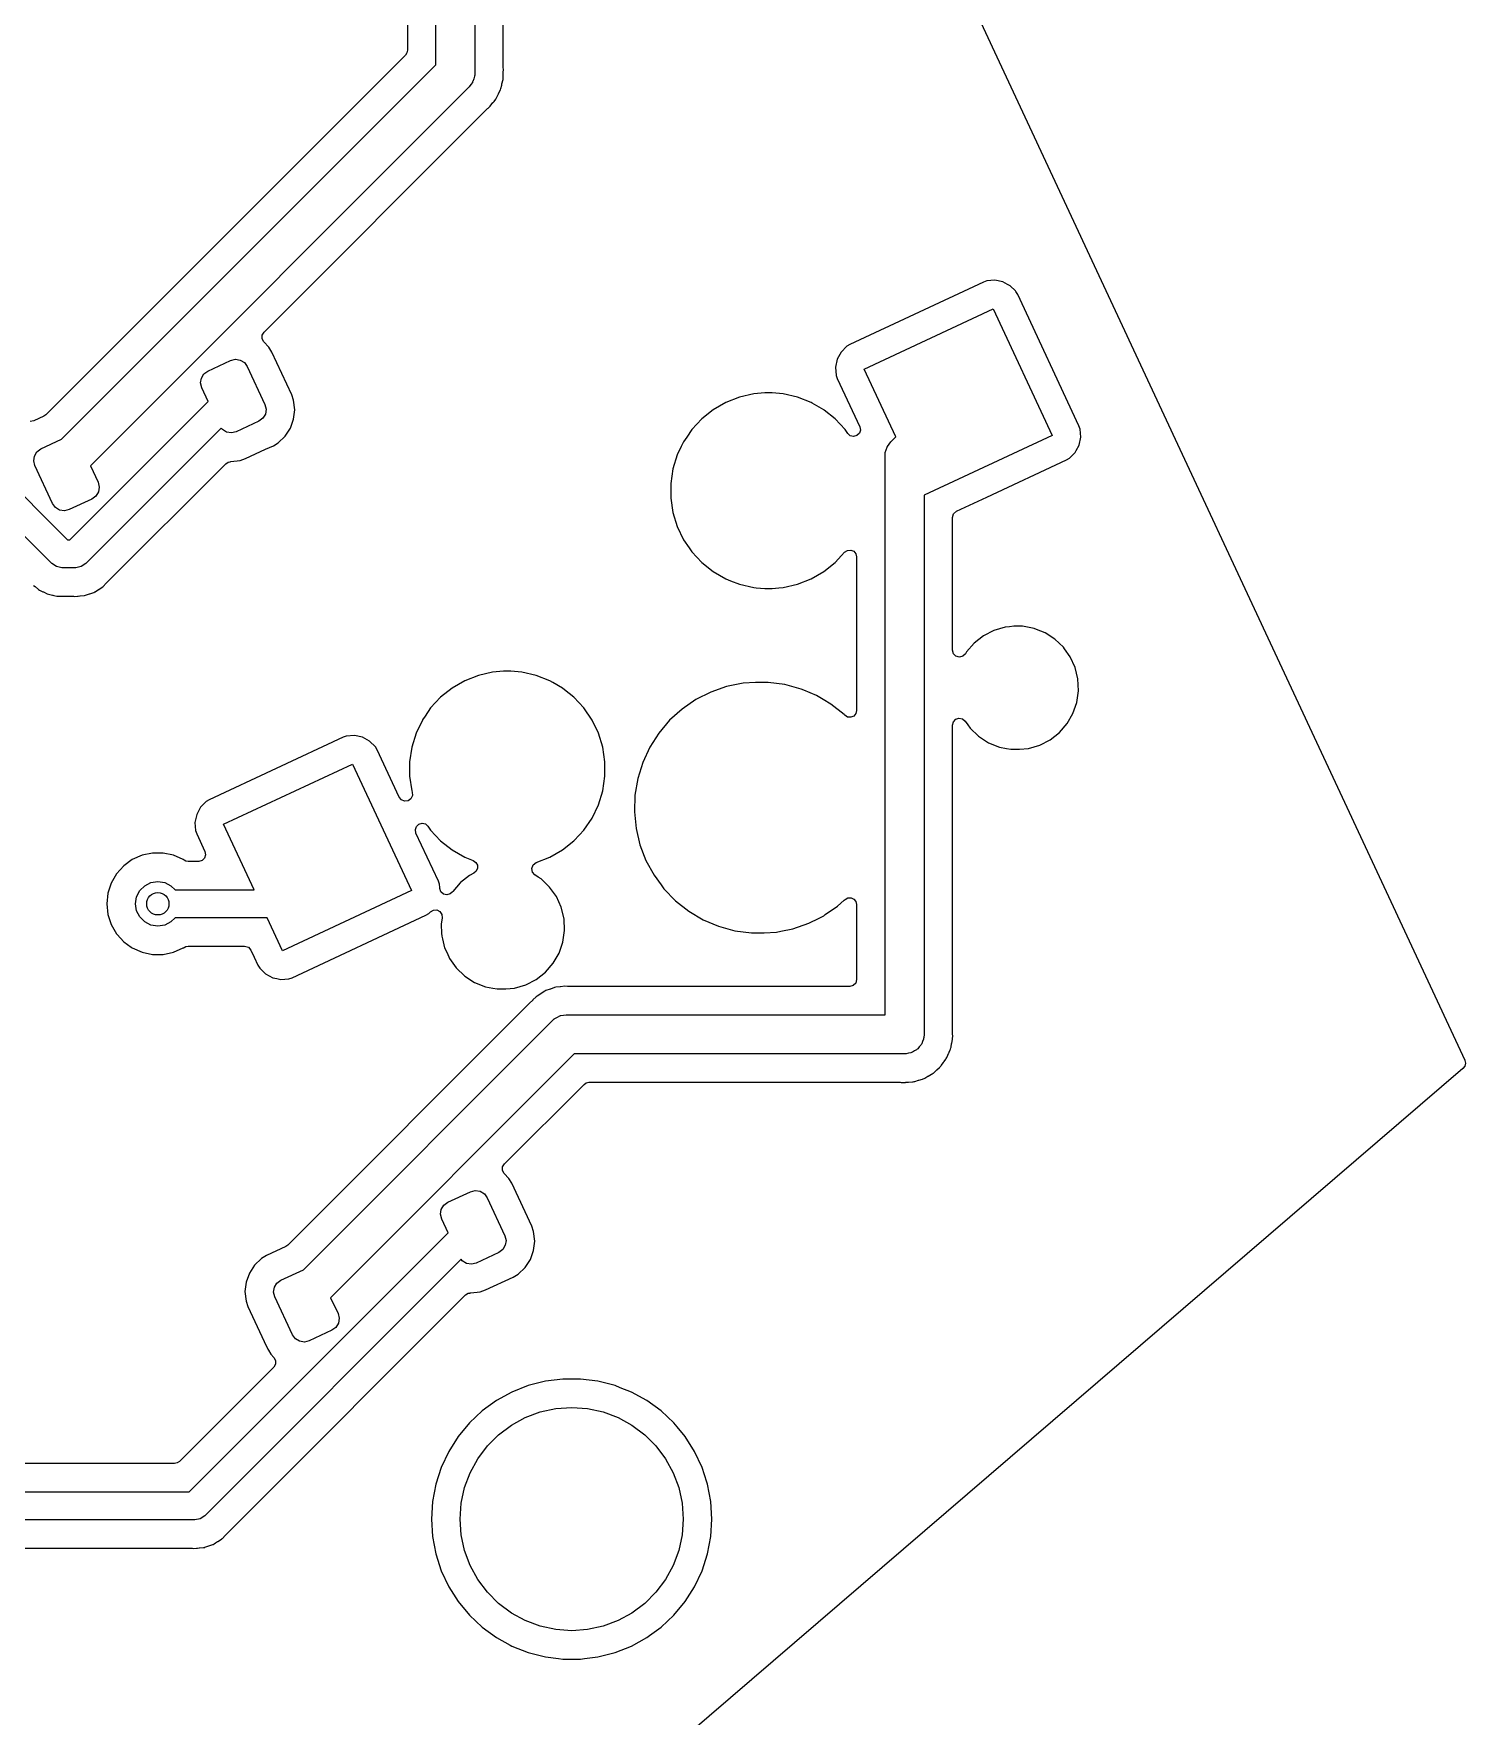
# Model space of a CAD drawing. Extents: x 15 to 269, y -160 to -43.
# Drawn here: x 243.04 to 268.7, y -109.92 to -79.77 of the extents above; entities that cross this region are included whole.
import ezdxf

# ---------------------------------------------------------------- set-up
doc = ezdxf.new("R2010")
doc.units = 0
doc.layers.add('BLACK', color=7, linetype='CONTINUOUS')

msp = doc.modelspace()

# ---------------------------------------------------------------- linework, layer by layer
at = {"layer": 'BLACK', "linetype": 'CONTINUOUS'}
for p, q in [((244.598, -46.512), (268.689, -98.1629)), ((250.251, -80.3342), (250.251, -70.0703)), ((250.951, -70.774), (250.951, -80.4792)), ((251.459, -80.3858), (251.459, -74.8952)), ((249.742, -78.1087), (249.742, -80.0722)), ((249.706, -80.1599), (243.265, -86.6012)), ((249.733, -80.1197), (249.706, -80.1599)), ((249.742, -80.0722), (249.733, -80.1197)), ((243.545, -87.0396), (250.251, -80.3342)), ((250.951, -80.4792), (250.948, -80.5153)), ((251.462, -80.4091), (251.459, -80.3858)), ((251.459, -80.4892), (251.46, -80.4761)), ((251.46, -80.4761), (251.462, -80.4091)), ((251.462, -80.4091), (251.462, -80.4091)), ((251.462, -80.4091), (251.462, -80.4091)), ((250.848, -80.7267), (244.061, -87.5142)), ((250.878, -80.6856), (250.848, -80.7267)), ((250.909, -80.6458), (250.878, -80.6856)), ((250.911, -80.6389), (250.909, -80.6458)), ((250.915, -80.6329), (250.911, -80.6389)), ((250.93, -80.5846), (250.915, -80.6329)), ((250.946, -80.5368), (250.93, -80.5846)), ((250.947, -80.5267), (250.946, -80.5368)), ((250.948, -80.5225), (250.947, -80.5267)), ((250.948, -80.5153), (250.948, -80.5225)), ((251.382, -80.8365), (251.411, -80.777)), ((251.411, -80.777), (251.419, -80.755)), ((251.411, -80.777), (251.411, -80.777)), ((251.411, -80.777), (251.411, -80.777)), ((251.419, -80.755), (251.432, -80.6981)), ((251.432, -80.6981), (251.436, -80.6767)), ((251.436, -80.6767), (251.437, -80.6735)), ((251.437, -80.6735), (251.456, -80.5958)), ((251.456, -80.5958), (251.459, -80.5726)), ((251.456, -80.5958), (251.456, -80.5958)), ((251.456, -80.5958), (251.456, -80.5958)), ((251.459, -80.4925), (251.459, -80.4892)), ((251.459, -80.5726), (251.459, -80.4925)), ((251.187, -81.1077), (251.228, -81.0731)), ((251.228, -81.0731), (251.276, -81.0093)), ((251.276, -81.0093), (251.278, -81.0067)), ((251.278, -81.0067), (251.295, -80.9863)), ((251.295, -80.9863), (251.328, -80.9443)), ((251.328, -80.9443), (251.341, -80.9245)), ((251.328, -80.9443), (251.328, -80.9443)), ((251.328, -80.9443), (251.328, -80.9443)), ((251.341, -80.9244), (251.374, -80.8517)), ((251.341, -80.9245), (251.341, -80.9244)), ((251.341, -80.9244), (251.341, -80.9244)), ((251.374, -80.8517), (251.376, -80.8487)), ((251.376, -80.8487), (251.382, -80.8365)), ((247.173, -85.1212), (251.18, -81.1145)), ((251.18, -81.1145), (251.187, -81.1077)), ((260.068, -84.2224), (257.669, -85.3412)), ((260.126, -84.2027), (260.068, -84.2224)), ((260.271, -84.1911), (260.126, -84.2027)), ((260.415, -84.2211), (260.271, -84.1911)), ((260.495, -84.2642), (260.415, -84.2211)), ((260.415, -84.2211), (260.415, -84.2211)), ((260.415, -84.2211), (260.415, -84.2211)), ((260.543, -84.2901), (260.495, -84.2642)), ((260.638, -84.3829), (260.543, -84.2901)), ((260.648, -84.3927), (260.638, -84.3829)), ((260.679, -84.4448), (260.648, -84.3927)), ((261.777, -86.7988), (260.679, -84.4448)), ((257.928, -85.7815), (260.239, -84.7038)), ((260.239, -84.7038), (261.295, -86.9696)), ((247.14, -85.2387), (247.141, -85.1756)), ((247.17, -85.294), (247.14, -85.2387)), ((247.141, -85.1756), (247.173, -85.1212)), ((247.261, -85.3904), (247.17, -85.294)), ((247.313, -85.4771), (247.261, -85.3904)), ((247.671, -86.2454), (247.313, -85.4771)), ((257.514, -85.4769), (257.445, -85.6058)), ((257.617, -85.3727), (257.514, -85.4769)), ((257.669, -85.3412), (257.617, -85.3727)), ((246.05, -85.9446), (246.095, -85.8695)), ((246.095, -85.8695), (246.166, -85.8176)), ((246.166, -85.8176), (246.574, -85.6274)), ((246.574, -85.6274), (246.659, -85.6066)), ((246.659, -85.6066), (246.746, -85.6199)), ((246.746, -85.6199), (246.821, -85.6655)), ((246.821, -85.6655), (246.873, -85.7363)), ((246.873, -85.7363), (247.19, -86.416)), ((257.445, -85.6058), (257.415, -85.7489)), ((257.415, -85.7489), (257.427, -85.8947)), ((257.427, -85.8947), (257.446, -85.9523)), ((258.495, -86.9974), (257.928, -85.7815)), ((246.036, -86.0313), (246.05, -85.9446)), ((246.057, -86.1166), (246.036, -86.0313)), ((246.172, -86.3638), (246.057, -86.1166)), ((257.446, -85.9523), (257.848, -86.8139)), ((243.696, -88.84), (246.172, -86.3638)), ((247.19, -86.416), (247.211, -86.5013)), ((247.211, -86.5013), (247.197, -86.588)), ((247.704, -86.3408), (247.671, -86.2454)), ((247.724, -86.5111), (247.704, -86.3408)), ((255.451, -86.3788), (255.224, -86.51)), ((255.695, -86.283), (255.451, -86.3788)), ((255.951, -86.2246), (255.695, -86.283)), ((256.147, -86.2099), (255.951, -86.2246)), ((256.278, -86.2099), (256.147, -86.2099)), ((256.147, -86.2099), (256.147, -86.2099)), ((256.475, -86.2246), (256.278, -86.2099)), ((256.278, -86.2099), (256.278, -86.2099)), ((256.73, -86.283), (256.475, -86.2246)), ((256.975, -86.3788), (256.73, -86.283)), ((256.997, -86.3915), (256.975, -86.3788)), ((256.975, -86.3788), (256.975, -86.3788)), ((256.975, -86.3788), (256.975, -86.3788)), ((257.202, -86.51), (256.997, -86.3915)), ((243.045, -86.7119), (242.984, -86.7233)), ((243.229, -86.6259), (243.045, -86.7119)), ((243.265, -86.6012), (243.229, -86.6259)), ((247.081, -86.715), (246.673, -86.9052)), ((247.152, -86.6631), (247.081, -86.715)), ((247.197, -86.588), (247.152, -86.6631)), ((247.646, -86.8425), (247.704, -86.6814)), ((247.704, -86.6814), (247.724, -86.5111)), ((255.019, -86.6736), (254.84, -86.8659)), ((255.224, -86.51), (255.019, -86.6736)), ((257.21, -86.517), (257.202, -86.51)), ((257.407, -86.6736), (257.21, -86.517)), ((257.585, -86.8659), (257.407, -86.6736)), ((257.407, -86.6736), (257.407, -86.6736)), ((257.407, -86.6736), (257.407, -86.6736)), ((261.796, -86.8564), (261.777, -86.7988)), ((243.175, -87.2122), (243.545, -87.0396)), ((246.405, -86.8384), (243.977, -89.2668)), ((246.426, -86.8671), (246.405, -86.8384)), ((246.501, -86.9127), (246.426, -86.8671)), ((246.588, -86.926), (246.501, -86.9127)), ((246.673, -86.9052), (246.588, -86.926)), ((247.34, -87.1552), (247.427, -87.1034)), ((247.427, -87.1034), (247.552, -86.9858)), ((247.552, -86.9858), (247.646, -86.8425)), ((254.693, -87.0827), (254.651, -87.1686)), ((254.748, -87.0009), (254.693, -87.0824)), ((254.693, -87.0824), (254.693, -87.0827)), ((254.84, -86.8659), (254.748, -87.0009)), ((257.632, -86.9351), (257.585, -86.8659)), ((257.585, -86.8659), (257.585, -86.8659)), ((257.585, -86.8659), (257.585, -86.8659)), ((257.633, -86.9362), (257.632, -86.9351)), ((257.679, -86.9766), (257.633, -86.9362)), ((257.738, -86.9903), (257.679, -86.9766)), ((257.797, -86.9741), (257.738, -86.9903)), ((257.841, -86.9319), (257.797, -86.9741)), ((257.859, -86.8738), (257.841, -86.9319)), ((257.848, -86.8139), (257.859, -86.8738)), ((258.375, -87.129), (258.404, -87.0879)), ((258.404, -87.0879), (258.495, -86.9974)), ((261.295, -86.9696), (259.002, -88.0392)), ((261.778, -87.1453), (261.808, -87.0022)), ((261.808, -87.0004), (261.796, -86.8564)), ((261.808, -87.0022), (261.808, -87.0004)), ((243.045, -87.426), (243.059, -87.3392)), ((243.059, -87.3392), (243.104, -87.2642)), ((243.104, -87.2642), (243.175, -87.2122)), ((246.748, -87.4198), (246.844, -87.3867)), ((246.844, -87.3867), (247.202, -87.2196)), ((247.202, -87.2196), (247.34, -87.1552)), ((247.34, -87.1552), (247.34, -87.1552)), ((254.579, -87.319), (254.501, -87.5698)), ((254.651, -87.1686), (254.579, -87.319)), ((258.302, -87.3354), (258.305, -87.2994)), ((258.302, -97.3499), (258.302, -87.3354)), ((258.304, -87.2921), (258.306, -87.2879)), ((258.305, -87.2994), (258.304, -87.2921)), ((258.306, -87.2778), (258.323, -87.2301)), ((258.306, -87.2879), (258.306, -87.2778)), ((258.323, -87.2301), (258.337, -87.1817)), ((258.337, -87.1817), (258.341, -87.1758)), ((258.341, -87.1758), (258.344, -87.1688)), ((258.344, -87.1688), (258.375, -87.129)), ((260.125, -88.0765), (261.554, -87.4099)), ((261.554, -87.4099), (261.606, -87.3784)), ((261.606, -87.3784), (261.709, -87.2742)), ((261.709, -87.2742), (261.726, -87.242)), ((261.726, -87.242), (261.778, -87.1453)), ((242.36, -87.5474), (243.653, -88.84)), ((243.066, -87.5113), (243.045, -87.426)), ((243.383, -88.191), (243.066, -87.5113)), ((244.061, -87.5142), (244.199, -87.8106)), ((244.345, -89.6173), (246.486, -87.4764)), ((246.486, -87.4764), (246.533, -87.447)), ((246.533, -87.447), (246.564, -87.4436)), ((246.564, -87.4414), (246.578, -87.4398)), ((246.564, -87.4436), (246.564, -87.4414)), ((246.578, -87.4398), (246.748, -87.4198)), ((246.578, -87.4398), (246.578, -87.4398)), ((254.501, -87.5698), (254.462, -87.8292)), ((243.372, -89.2668), (241.933, -87.8277)), ((244.207, -87.9827), (244.161, -88.0577)), ((244.199, -87.8106), (244.22, -87.8959)), ((244.22, -87.8959), (244.207, -87.9827)), ((254.462, -87.8292), (254.462, -88.0916)), ((243.435, -88.2618), (243.383, -88.191)), ((243.51, -88.3073), (243.435, -88.2618)), ((243.597, -88.3207), (243.51, -88.3073)), ((243.682, -88.2998), (243.597, -88.3207)), ((244.09, -88.1096), (243.682, -88.2998)), ((244.161, -88.0577), (244.09, -88.1096)), ((254.462, -88.0916), (254.501, -88.351)), ((259.002, -88.0392), (259.002, -97.6999)), ((259.582, -88.3297), (260.125, -88.0765)), ((254.501, -88.351), (254.579, -88.6017)), ((254.579, -88.6017), (254.693, -88.8381)), ((259.51, -88.4421), (259.53, -88.3755)), ((259.51, -90.8201), (259.51, -88.4421)), ((259.53, -88.3755), (259.582, -88.3297)), ((243.653, -88.84), (243.696, -88.84)), ((254.693, -88.8381), (254.791, -88.9822)), ((254.791, -88.9822), (254.84, -89.0549)), ((254.84, -89.0549), (255.019, -89.2472)), ((257.407, -89.2472), (257.522, -89.1235)), ((257.522, -89.1235), (257.578, -89.0625)), ((257.578, -89.0625), (257.627, -89.0301)), ((257.627, -89.0301), (257.686, -89.0239)), ((257.686, -89.0239), (257.741, -89.0454)), ((257.741, -89.0454), (257.779, -89.0897)), ((257.779, -89.0897), (257.793, -89.1468)), ((257.793, -89.1468), (257.793, -91.8972)), ((243.453, -89.321), (243.372, -89.2668)), ((243.549, -89.34), (243.453, -89.321)), ((243.8, -89.34), (243.549, -89.34)), ((243.895, -89.321), (243.8, -89.34)), ((243.977, -89.2668), (243.895, -89.321)), ((255.019, -89.2472), (255.019, -89.2472)), ((255.019, -89.2472), (255.224, -89.4108)), ((255.224, -89.4108), (255.451, -89.5419)), ((256.975, -89.5419), (257.202, -89.4108)), ((257.202, -89.4108), (257.407, -89.2472)), ((243.044, -89.6576), (243.069, -89.677)), ((243.069, -89.677), (243.071, -89.6793)), ((243.071, -89.6793), (243.129, -89.728)), ((243.129, -89.728), (243.129, -89.728)), ((243.129, -89.728), (243.13, -89.7288)), ((243.13, -89.7288), (243.147, -89.7395)), ((243.147, -89.7395), (243.148, -89.74)), ((243.148, -89.74), (243.148, -89.74)), ((243.148, -89.74), (243.211, -89.7693)), ((243.211, -89.7693), (243.217, -89.772)), ((243.217, -89.772), (243.22, -89.7736)), ((243.22, -89.7736), (243.289, -89.8081)), ((243.289, -89.8081), (243.308, -89.8147)), ((243.308, -89.8147), (243.309, -89.8149)), ((243.309, -89.8149), (243.309, -89.8149)), ((243.309, -89.8149), (243.383, -89.8302)), ((243.976, -89.8331), (244.047, -89.8071)), ((244.047, -89.8071), (244.051, -89.806)), ((244.051, -89.806), (244.123, -89.7821)), ((244.123, -89.7821), (244.124, -89.7817)), ((244.123, -89.7821), (244.123, -89.7821)), ((244.124, -89.7817), (244.142, -89.7731)), ((244.142, -89.7731), (244.147, -89.7693)), ((244.147, -89.7693), (244.206, -89.7308)), ((244.206, -89.7308), (244.209, -89.7288)), ((244.209, -89.7288), (244.21, -89.728)), ((244.21, -89.728), (244.273, -89.689)), ((244.273, -89.689), (244.274, -89.6884)), ((244.273, -89.689), (244.273, -89.689)), ((244.274, -89.6884), (244.29, -89.6759)), ((244.29, -89.6759), (244.291, -89.675)), ((244.291, -89.675), (244.343, -89.6198)), ((244.291, -89.675), (244.291, -89.675)), ((244.343, -89.6198), (244.345, -89.6173)), ((255.451, -89.5419), (255.532, -89.5736)), ((255.532, -89.5736), (255.693, -89.6368)), ((255.693, -89.6368), (255.695, -89.6378)), ((255.695, -89.6378), (255.951, -89.6962)), ((255.951, -89.6962), (255.993, -89.6993)), ((255.993, -89.6993), (256.147, -89.7109)), ((256.147, -89.7109), (256.147, -89.7109)), ((256.147, -89.7109), (256.278, -89.7109)), ((256.278, -89.7109), (256.401, -89.7017)), ((256.278, -89.7109), (256.278, -89.7109)), ((256.401, -89.7017), (256.475, -89.6962)), ((256.475, -89.6962), (256.73, -89.6378)), ((256.73, -89.6378), (256.975, -89.5419)), ((243.383, -89.8302), (243.387, -89.831)), ((243.387, -89.831), (243.404, -89.8351)), ((243.404, -89.8351), (243.462, -89.8488)), ((243.462, -89.8488), (243.481, -89.8508)), ((243.481, -89.8508), (243.483, -89.8508)), ((243.483, -89.8508), (243.558, -89.8486)), ((243.483, -89.8508), (243.483, -89.8508)), ((243.558, -89.8486), (243.562, -89.8485)), ((243.562, -89.8485), (243.736, -89.8485)), ((243.736, -89.8485), (243.753, -89.8498)), ((243.753, -89.8498), (243.756, -89.8501)), ((243.756, -89.8501), (243.778, -89.8533)), ((243.778, -89.8533), (243.828, -89.849)), ((243.828, -89.849), (243.838, -89.8485)), ((243.838, -89.8485), (243.844, -89.8485)), ((243.844, -89.8485), (243.875, -89.8449)), ((243.844, -89.8485), (243.844, -89.8485)), ((243.875, -89.8449), (243.879, -89.8445)), ((243.879, -89.8445), (243.954, -89.8379)), ((243.954, -89.8379), (243.955, -89.8378)), ((243.954, -89.8379), (243.954, -89.8379)), ((243.955, -89.8378), (243.975, -89.8335)), ((243.975, -89.8335), (243.976, -89.8331)), ((243.976, -89.8331), (243.976, -89.8331)), ((260.452, -90.4045), (260.251, -90.4638)), ((260.529, -90.3973), (260.452, -90.4045)), ((260.609, -90.3896), (260.529, -90.3973)), ((260.767, -90.3896), (260.609, -90.3896)), ((260.974, -90.4294), (260.767, -90.3896)), ((260.767, -90.3896), (260.767, -90.3896)), ((259.898, -90.6902), (259.761, -90.8492)), ((260.064, -90.5602), (259.898, -90.6902)), ((260.251, -90.4638), (260.064, -90.5602)), ((261.018, -90.4471), (260.974, -90.4294)), ((260.974, -90.4294), (260.974, -90.4294)), ((260.974, -90.4294), (260.974, -90.4294)), ((261.169, -90.5075), (261.018, -90.4471)), ((261.346, -90.6213), (261.169, -90.5075)), ((261.498, -90.7664), (261.346, -90.6213)), ((261.346, -90.6213), (261.346, -90.6213)), ((261.346, -90.6213), (261.346, -90.6213)), ((259.527, -90.8821), (259.51, -90.8201)), ((259.572, -90.9275), (259.527, -90.8821)), ((259.634, -90.9441), (259.572, -90.9275)), ((259.696, -90.9275), (259.634, -90.9441)), ((259.742, -90.8821), (259.696, -90.9275)), ((259.761, -90.8492), (259.742, -90.8821)), ((261.516, -90.7921), (261.498, -90.7664)), ((261.62, -90.9378), (261.516, -90.7921)), ((261.707, -91.1291), (261.62, -90.9378)), ((261.62, -90.9378), (261.62, -90.9378)), ((261.62, -90.9378), (261.62, -90.9378)), ((251.014, -91.2686), (250.77, -91.3645)), ((251.27, -91.2102), (251.014, -91.2686)), ((251.466, -91.1955), (251.27, -91.2102)), ((251.597, -91.1955), (251.466, -91.1955)), ((251.466, -91.1955), (251.466, -91.1955)), ((251.793, -91.2102), (251.597, -91.1955)), ((251.597, -91.1955), (251.597, -91.1955)), ((252.049, -91.2686), (251.793, -91.2102)), ((252.293, -91.3645), (252.049, -91.2686)), ((261.757, -91.3335), (261.707, -91.1291)), ((250.542, -91.4956), (250.337, -91.6592)), ((250.77, -91.3645), (250.542, -91.4956)), ((252.348, -91.3961), (252.293, -91.3645)), ((252.293, -91.3645), (252.293, -91.3645)), ((252.293, -91.3645), (252.293, -91.3645)), ((252.52, -91.4956), (252.348, -91.3961)), ((252.557, -91.525), (252.52, -91.4956)), ((252.725, -91.6592), (252.557, -91.525)), ((255.18, -91.5669), (254.911, -91.7025)), ((255.463, -91.4684), (255.18, -91.5669)), ((255.758, -91.4085), (255.463, -91.4684)), ((255.983, -91.3935), (255.758, -91.4085)), ((256.208, -91.3935), (255.983, -91.3935)), ((255.983, -91.3935), (255.983, -91.3935)), ((256.506, -91.4335), (256.208, -91.3935)), ((256.796, -91.5129), (256.506, -91.4335)), ((256.506, -91.4335), (256.506, -91.4335)), ((256.506, -91.4335), (256.506, -91.4335)), ((256.848, -91.5351), (256.796, -91.5129)), ((257.072, -91.6302), (256.848, -91.5351)), ((257.195, -91.7028), (257.072, -91.6302)), ((261.737, -91.7518), (261.767, -91.5436)), ((261.767, -91.5436), (261.757, -91.3335)), ((250.159, -91.8515), (250.06, -91.9966)), ((250.337, -91.6592), (250.159, -91.8515)), ((252.904, -91.8515), (252.725, -91.6592)), ((252.725, -91.6592), (252.725, -91.6592)), ((252.725, -91.6592), (252.725, -91.6592)), ((253.052, -92.0683), (252.904, -91.8515)), ((252.904, -91.8515), (252.904, -91.8515)), ((252.904, -91.8515), (252.904, -91.8515)), ((254.664, -91.8725), (254.441, -92.0741)), ((254.911, -91.7025), (254.664, -91.8725)), ((257.331, -91.7833), (257.195, -91.7028)), ((257.567, -91.9696), (257.331, -91.7833)), ((257.793, -91.8972), (257.779, -91.9539)), ((261.668, -91.9506), (261.737, -91.7518)), ((250.011, -92.0683), (249.897, -92.3047)), ((250.014, -92.0641), (250.011, -92.0683)), ((250.06, -91.9966), (250.014, -92.0641)), ((253.165, -92.3047), (253.052, -92.0683)), ((254.441, -92.0741), (254.247, -92.3036)), ((257.58, -91.9834), (257.567, -91.9696)), ((257.629, -92.0146), (257.58, -91.9834)), ((257.687, -92.0199), (257.629, -92.0146)), ((257.741, -91.998), (257.687, -92.0199)), ((257.779, -91.9539), (257.741, -91.998)), ((259.51, -92.1604), (259.526, -92.1004)), ((259.51, -97.6733), (259.51, -92.1604)), ((259.526, -92.1004), (259.568, -92.0554)), ((259.568, -92.0554), (259.627, -92.0366)), ((259.627, -92.0366), (259.688, -92.0486)), ((259.688, -92.0486), (259.735, -92.0885)), ((259.735, -92.0885), (259.784, -92.1572)), ((259.784, -92.1572), (259.826, -92.2155)), ((259.826, -92.2155), (259.978, -92.3607)), ((261.425, -92.2917), (261.563, -92.1327)), ((261.563, -92.1327), (261.668, -91.9506)), ((248.589, -92.3777), (246.19, -93.4965)), ((248.647, -92.358), (248.589, -92.3777)), ((248.792, -92.3464), (248.647, -92.358)), ((248.936, -92.3764), (248.792, -92.3464)), ((249.064, -92.4454), (248.936, -92.3764)), ((248.936, -92.3764), (248.936, -92.3764)), ((248.936, -92.3764), (248.936, -92.3764)), ((249.169, -92.548), (249.064, -92.4454)), ((249.897, -92.3047), (249.82, -92.5554)), ((253.243, -92.5554), (253.165, -92.3047)), ((254.247, -92.3036), (254.085, -92.5568)), ((259.978, -92.3607), (259.978, -92.3607)), ((259.978, -92.3607), (259.978, -92.3607)), ((259.978, -92.3607), (260.155, -92.4744)), ((260.155, -92.4744), (260.155, -92.4744)), ((260.155, -92.4744), (260.35, -92.5526)), ((260.871, -92.5774), (261.073, -92.5181)), ((261.073, -92.5181), (261.26, -92.4217)), ((261.26, -92.4217), (261.425, -92.2917)), ((249.2, -92.6001), (249.169, -92.548)), ((249.597, -93.4503), (249.2, -92.6001)), ((249.82, -92.5554), (249.781, -92.8148)), ((249.781, -92.8148), (249.781, -93.0772)), ((253.282, -92.8148), (253.243, -92.5554)), ((253.282, -93.0772), (253.282, -92.8148)), ((253.959, -92.8294), (253.87, -93.1164)), ((254.085, -92.5568), (253.959, -92.8294)), ((260.35, -92.5526), (260.479, -92.5774)), ((260.479, -92.5774), (260.557, -92.5924)), ((260.557, -92.5924), (260.557, -92.5924)), ((260.557, -92.5924), (260.714, -92.5924)), ((260.714, -92.5924), (260.871, -92.5774)), ((260.714, -92.5924), (260.714, -92.5924)), ((246.449, -93.9368), (248.76, -92.8591)), ((248.76, -92.8591), (249.816, -95.1249)), ((249.781, -93.0772), (249.82, -93.3366)), ((253.243, -93.3366), (253.282, -93.0772)), ((253.87, -93.1164), (253.82, -93.4127)), ((249.831, -93.4227), (249.804, -93.478)), ((249.82, -93.3366), (249.828, -93.3613)), ((249.828, -93.3613), (249.831, -93.4227)), ((253.165, -93.5873), (253.243, -93.3366)), ((253.82, -93.4127), (253.81, -93.713)), ((246.035, -93.6322), (245.966, -93.7611)), ((246.138, -93.528), (246.035, -93.6322)), ((246.19, -93.4965), (246.138, -93.528)), ((249.636, -93.4978), (249.597, -93.4503)), ((249.693, -93.5208), (249.636, -93.4978)), ((249.754, -93.5136), (249.693, -93.5208)), ((249.804, -93.478), (249.754, -93.5136)), ((253.052, -93.8237), (253.165, -93.5873)), ((253.81, -93.713), (253.84, -94.012)), ((245.966, -93.7611), (245.936, -93.9042)), ((245.936, -93.9042), (245.948, -94.05)), ((246.996, -95.11), (246.449, -93.9368)), ((249.885, -94.0326), (249.903, -93.9745)), ((249.896, -94.0924), (249.885, -94.0326)), ((249.903, -93.9745), (249.947, -93.9323)), ((249.947, -93.9323), (250.006, -93.9161)), ((250.006, -93.9161), (250.065, -93.9298)), ((250.065, -93.9298), (250.111, -93.9702)), ((250.111, -93.9702), (250.159, -94.0405)), ((250.159, -94.0405), (250.337, -94.2328)), ((252.825, -94.1258), (252.904, -94.0405)), ((252.904, -94.0405), (253.052, -93.8237)), ((252.904, -94.0405), (252.904, -94.0405)), ((252.904, -94.0405), (252.904, -94.0405)), ((253.84, -94.012), (253.909, -94.3043)), ((245.948, -94.05), (245.967, -94.1076)), ((245.967, -94.1076), (246.115, -94.4251)), ((250.298, -94.9541), (249.896, -94.0924)), ((250.337, -94.2328), (250.337, -94.2328)), ((250.337, -94.2328), (250.542, -94.3964)), ((252.52, -94.3964), (252.725, -94.2328)), ((252.725, -94.2328), (252.825, -94.1258)), ((253.909, -94.3043), (254.017, -94.5847)), ((244.813, -94.5689), (244.659, -94.6811)), ((244.988, -94.4912), (244.813, -94.5689)), ((245.175, -94.4515), (244.988, -94.4912)), ((245.365, -94.4515), (245.175, -94.4515)), ((245.175, -94.4515), (245.175, -94.4515)), ((245.552, -94.4912), (245.365, -94.4515)), ((245.365, -94.4515), (245.365, -94.4515)), ((245.727, -94.5689), (245.552, -94.4912)), ((245.739, -94.5778), (245.727, -94.5689)), ((245.774, -94.5954), (245.739, -94.5778)), ((245.812, -94.6015), (245.774, -94.5954)), ((246.003, -94.6015), (245.812, -94.6015)), ((246.063, -94.5862), (246.003, -94.6015)), ((246.108, -94.5441), (246.063, -94.5862)), ((246.127, -94.4856), (246.108, -94.5441)), ((246.115, -94.4251), (246.127, -94.4856)), ((250.542, -94.3964), (250.77, -94.5276)), ((250.77, -94.5276), (250.923, -94.5877)), ((250.923, -94.5877), (250.969, -94.6197)), ((250.969, -94.6197), (250.997, -94.6689)), ((251.994, -94.6643), (252.048, -94.6237)), ((252.048, -94.6237), (252.049, -94.6234)), ((252.049, -94.6234), (252.293, -94.5276)), ((252.049, -94.6234), (252.049, -94.6234)), ((252.293, -94.5276), (252.52, -94.3964)), ((254.017, -94.5847), (254.162, -94.8482)), ((244.531, -94.8231), (244.435, -94.9884)), ((244.659, -94.6811), (244.531, -94.8231)), ((250.856, -94.854), (250.694, -94.9812)), ((250.934, -94.8134), (250.856, -94.854)), ((250.977, -94.7768), (250.934, -94.8134)), ((251, -94.7251), (250.977, -94.7768)), ((250.997, -94.6689), (251, -94.7251)), ((251.97, -94.7269), (251.994, -94.6643)), ((251.982, -94.7931), (251.97, -94.7269)), ((252.026, -94.8435), (251.982, -94.7931)), ((252.087, -94.8826), (252.026, -94.8435)), ((252.138, -94.9151), (252.087, -94.8826)), ((252.29, -95.0602), (252.138, -94.9151)), ((254.162, -94.8482), (254.29, -95.0218)), ((244.376, -95.1701), (244.356, -95.36)), ((244.435, -94.9884), (244.376, -95.1701)), ((244.87, -95.36), (244.89, -95.2364)), ((244.89, -95.2364), (244.946, -95.1249)), ((244.946, -95.1249), (245.035, -95.0364)), ((245.035, -95.0364), (245.146, -94.9796)), ((245.146, -94.9796), (245.27, -94.96)), ((245.27, -94.96), (245.394, -94.9796)), ((245.394, -94.9796), (245.505, -95.0364)), ((245.505, -95.0364), (245.579, -95.11)), ((245.579, -95.11), (246.996, -95.11)), ((249.816, -95.1249), (247.505, -96.2026)), ((250.318, -95.0117), (250.298, -94.9541)), ((250.322, -95.0674), (250.318, -95.0117)), ((250.324, -95.0872), (250.322, -95.0674)), ((250.344, -95.1461), (250.324, -95.0872)), ((250.39, -95.1876), (250.344, -95.1461)), ((250.451, -95.2013), (250.39, -95.1876)), ((250.511, -95.1838), (250.451, -95.2013)), ((250.543, -95.1508), (250.511, -95.1838)), ((250.545, -95.1519), (250.543, -95.1508)), ((250.557, -95.1383), (250.545, -95.1519)), ((250.69, -94.984), (250.557, -95.1383)), ((250.694, -94.9812), (250.69, -94.984)), ((252.309, -95.0872), (252.29, -95.0602)), ((252.412, -95.2316), (252.309, -95.0872)), ((252.499, -95.4229), (252.412, -95.2316)), ((252.412, -95.2316), (252.412, -95.2316)), ((252.412, -95.2316), (252.412, -95.2316)), ((254.29, -95.0218), (254.34, -95.0902)), ((254.34, -95.0902), (254.549, -95.3062)), ((244.356, -95.36), (244.376, -95.5499)), ((244.376, -95.5499), (244.435, -95.7316)), ((244.89, -95.4836), (244.87, -95.36)), ((244.946, -95.5951), (244.89, -95.4836)), ((250.075, -95.5652), (250.128, -95.5337)), ((250.128, -95.5337), (250.155, -95.5059)), ((250.155, -95.5059), (250.208, -95.4741)), ((250.208, -95.4741), (250.269, -95.4716)), ((250.269, -95.4716), (250.324, -95.4989)), ((250.324, -95.4989), (250.359, -95.5493)), ((250.359, -95.5493), (250.366, -95.6105)), ((252.549, -95.6273), (252.499, -95.4229)), ((254.549, -95.3062), (254.785, -95.4924)), ((254.785, -95.4924), (255.043, -95.6455)), ((257.231, -95.5547), (257.452, -95.4032)), ((257.452, -95.4032), (257.569, -95.2969)), ((257.569, -95.2969), (257.586, -95.2819)), ((257.586, -95.2819), (257.636, -95.2545)), ((257.636, -95.2545), (257.692, -95.252)), ((257.692, -95.252), (257.744, -95.275)), ((257.744, -95.275), (257.78, -95.3187)), ((257.78, -95.3187), (257.793, -95.3739)), ((257.793, -95.3739), (257.793, -96.7174)), ((244.435, -95.7316), (244.531, -95.8969)), ((245.035, -95.6836), (244.946, -95.5951)), ((245.146, -95.7404), (245.035, -95.6836)), ((245.27, -95.76), (245.146, -95.7404)), ((245.394, -95.7404), (245.27, -95.76)), ((245.505, -95.6836), (245.394, -95.7404)), ((245.579, -95.61), (245.505, -95.6836)), ((247.229, -95.61), (245.579, -95.61)), ((247.505, -96.2026), (247.229, -95.61)), ((247.676, -96.684), (250.075, -95.5652)), ((250.366, -95.6105), (250.349, -95.726)), ((250.349, -95.726), (250.349, -95.7321)), ((250.349, -95.7321), (250.356, -95.8884)), ((252.529, -96.0456), (252.559, -95.8374)), ((252.559, -95.8374), (252.549, -95.6273)), ((255.043, -95.6455), (255.32, -95.7628)), ((255.32, -95.7628), (255.32, -95.7628)), ((255.32, -95.7628), (255.32, -95.7628)), ((255.32, -95.7628), (255.357, -95.7729)), ((255.357, -95.7729), (255.61, -95.8422)), ((255.61, -95.8422), (255.908, -95.8823)), ((256.358, -95.8672), (256.432, -95.8521)), ((256.432, -95.8521), (256.652, -95.8074)), ((256.652, -95.8074), (256.936, -95.7088)), ((256.936, -95.7088), (257.119, -95.616)), ((257.119, -95.616), (257.204, -95.5733)), ((257.204, -95.5733), (257.231, -95.5547)), ((244.531, -95.8969), (244.541, -95.9083)), ((244.541, -95.9083), (244.659, -96.0389)), ((244.659, -96.0389), (244.795, -96.1379)), ((244.795, -96.1379), (244.813, -96.1511)), ((244.813, -96.1511), (244.988, -96.2288)), ((245.552, -96.2288), (245.727, -96.1511)), ((245.727, -96.1511), (245.733, -96.1466)), ((245.733, -96.1466), (245.739, -96.1422)), ((245.739, -96.1422), (245.774, -96.1246)), ((245.774, -96.1246), (245.812, -96.1185)), ((245.812, -96.1185), (246.826, -96.1185)), ((246.826, -96.1185), (246.893, -96.1379)), ((246.893, -96.1379), (246.938, -96.1901)), ((250.356, -95.8884), (250.359, -95.9422)), ((250.359, -95.9422), (250.369, -95.9862)), ((250.369, -95.9862), (250.408, -96.1466)), ((250.408, -96.1466), (250.452, -96.2419)), ((252.46, -96.2444), (252.529, -96.0456)), ((255.908, -95.8823), (256.133, -95.8823)), ((256.133, -95.8823), (256.358, -95.8672)), ((256.133, -95.8823), (256.133, -95.8823)), ((244.988, -96.2288), (245.175, -96.2685)), ((245.175, -96.2685), (245.175, -96.2685)), ((245.175, -96.2685), (245.365, -96.2685)), ((245.365, -96.2685), (245.552, -96.2288)), ((245.365, -96.2685), (245.365, -96.2685)), ((245.552, -96.2288), (245.552, -96.2288)), ((245.552, -96.2288), (245.552, -96.2288)), ((246.938, -96.1901), (246.997, -96.3153)), ((246.997, -96.3153), (247.065, -96.4615)), ((250.452, -96.2419), (250.496, -96.338)), ((250.496, -96.338), (250.586, -96.4649)), ((252.217, -96.5855), (252.355, -96.4265)), ((252.355, -96.4265), (252.46, -96.2444)), ((247.065, -96.4615), (247.097, -96.5137)), ((247.097, -96.5137), (247.201, -96.6163)), ((247.201, -96.6163), (247.33, -96.6853)), ((247.33, -96.6853), (247.4, -96.7001)), ((247.4, -96.7001), (247.473, -96.7153)), ((247.473, -96.7153), (247.619, -96.7037)), ((247.473, -96.7153), (247.473, -96.7153)), ((247.473, -96.7153), (247.473, -96.7153)), ((247.619, -96.7037), (247.676, -96.684)), ((250.586, -96.4649), (250.618, -96.5093)), ((250.618, -96.5093), (250.77, -96.6545)), ((250.77, -96.6545), (250.77, -96.6545)), ((250.77, -96.6545), (250.77, -96.6545)), ((250.77, -96.6545), (250.947, -96.7682)), ((251.865, -96.8119), (252.052, -96.7155)), ((252.052, -96.7155), (252.217, -96.5855)), ((257.793, -96.7174), (257.777, -96.7794)), ((250.947, -96.7682), (250.947, -96.7682)), ((250.947, -96.7682), (251.142, -96.8464)), ((251.142, -96.8464), (251.271, -96.8712)), ((251.271, -96.8712), (251.349, -96.8862)), ((251.349, -96.8862), (251.349, -96.8862)), ((251.349, -96.8862), (251.506, -96.8862)), ((251.506, -96.8862), (251.663, -96.8712)), ((251.506, -96.8862), (251.506, -96.8862)), ((251.663, -96.8712), (251.865, -96.8119)), ((252.047, -97.0268), (251.99, -97.0834)), ((252.065, -97.0124), (252.047, -97.0268)), ((252.134, -96.9711), (252.065, -97.0124)), ((252.137, -96.9694), (252.134, -96.9711)), ((252.204, -96.9262), (252.137, -96.9694)), ((252.225, -96.9162), (252.204, -96.9262)), ((252.301, -96.8906), (252.225, -96.9162)), ((252.304, -96.8895), (252.301, -96.8906)), ((252.379, -96.8618), (252.304, -96.8895)), ((252.402, -96.8565), (252.379, -96.8618)), ((252.482, -96.8479), (252.402, -96.8565)), ((252.485, -96.8475), (252.482, -96.8479)), ((252.564, -96.8366), (252.485, -96.8475)), ((252.612, -96.8405), (252.564, -96.8366)), ((252.564, -96.8366), (252.564, -96.8366)), ((252.618, -96.841), (252.612, -96.8405)), ((252.628, -96.8414), (252.618, -96.841)), ((257.669, -96.8414), (252.628, -96.8414)), ((257.731, -96.8248), (257.669, -96.8414)), ((257.777, -96.7794), (257.731, -96.8248)), ((251.915, -97.1589), (247.597, -101.476)), ((251.93, -97.1409), (251.915, -97.1589)), ((251.988, -97.0858), (251.93, -97.1409)), ((251.99, -97.0834), (251.988, -97.0858)), ((252.488, -97.3644), (252.538, -97.3582)), ((252.538, -97.3582), (252.588, -97.3499)), ((252.588, -97.3499), (258.302, -97.3499)), ((247.878, -101.915), (252.34, -97.4524)), ((252.34, -97.4524), (252.368, -97.429)), ((252.368, -97.429), (252.373, -97.4237)), ((252.373, -97.4237), (252.377, -97.4216)), ((252.377, -97.4216), (252.384, -97.415)), ((252.384, -97.415), (252.43, -97.3929)), ((252.43, -97.3929), (252.474, -97.3689)), ((252.474, -97.3689), (252.481, -97.3677)), ((252.481, -97.3677), (252.488, -97.3644)), ((258.889, -97.9574), (258.877, -97.9654)), ((258.915, -97.9232), (258.889, -97.9574)), ((258.945, -97.8913), (258.915, -97.9232)), ((258.951, -97.878), (258.945, -97.8913)), ((258.959, -97.8665), (258.951, -97.878)), ((258.974, -97.8255), (258.959, -97.8665)), ((258.991, -97.7858), (258.974, -97.8255)), ((258.992, -97.7713), (258.991, -97.7858)), ((258.997, -97.7575), (258.992, -97.7713)), ((259.002, -97.6999), (258.997, -97.7575)), ((259.47, -97.9756), (259.473, -97.9626)), ((259.473, -97.9626), (259.479, -97.9433)), ((259.479, -97.9433), (259.484, -97.9309)), ((259.484, -97.9309), (259.495, -97.865)), ((259.495, -97.865), (259.496, -97.8585)), ((259.496, -97.8585), (259.51, -97.7933)), ((259.51, -97.68), (259.51, -97.6733)), ((259.514, -97.7466), (259.51, -97.68)), ((259.51, -97.7799), (259.512, -97.7598)), ((259.51, -97.7933), (259.51, -97.7799)), ((259.512, -97.7598), (259.513, -97.755)), ((259.513, -97.755), (259.514, -97.7466)), ((252.733, -98.0499), (248.366, -102.416)), ((258.652, -98.0499), (252.733, -98.0499)), ((258.666, -98.0475), (258.652, -98.0499)), ((258.681, -98.0487), (258.666, -98.0475)), ((258.723, -98.0381), (258.681, -98.0487)), ((258.765, -98.0309), (258.723, -98.0381)), ((258.778, -98.024), (258.765, -98.0309)), ((258.792, -98.0204), (258.778, -98.024)), ((258.829, -97.9967), (258.792, -98.0204)), ((258.867, -97.9761), (258.829, -97.9967)), ((258.877, -97.9654), (258.867, -97.9761)), ((259.3, -98.2681), (259.31, -98.259)), ((259.31, -98.259), (259.347, -98.2037)), ((259.347, -98.2037), (259.351, -98.1982)), ((259.351, -98.1982), (259.36, -98.1869)), ((259.36, -98.1869), (259.392, -98.1451)), ((259.392, -98.1451), (259.397, -98.133)), ((259.397, -98.133), (259.407, -98.1155)), ((259.407, -98.1155), (259.415, -98.1044)), ((259.415, -98.1044), (259.439, -98.0424)), ((259.439, -98.0424), (259.442, -98.0362)), ((259.442, -98.0362), (259.451, -98.0175)), ((259.451, -98.0175), (259.47, -97.9756)), ((268.689, -98.1629), (268.69, -98.1646)), ((268.69, -98.1646), (268.701, -98.2166)), ((268.701, -98.2166), (268.69, -98.2686)), ((268.658, -98.3111), (224.722, -136.037)), ((252.947, -98.5678), (252.995, -98.5584)), ((252.995, -98.5584), (258.572, -98.5584)), ((258.572, -98.5584), (258.592, -98.56)), ((258.592, -98.56), (258.605, -98.5622)), ((258.605, -98.5622), (258.669, -98.5587)), ((258.669, -98.5587), (258.672, -98.5586)), ((258.672, -98.5586), (258.678, -98.5584)), ((258.678, -98.5584), (258.698, -98.5584)), ((258.698, -98.5584), (258.706, -98.5575)), ((258.706, -98.5575), (258.718, -98.5562)), ((258.718, -98.5562), (258.725, -98.5557)), ((258.725, -98.5557), (258.791, -98.5521)), ((258.791, -98.5521), (258.804, -98.5485)), ((258.804, -98.5485), (258.824, -98.5447)), ((258.824, -98.5447), (258.837, -98.5433)), ((258.837, -98.5433), (258.901, -98.5219)), ((258.901, -98.5219), (258.907, -98.52)), ((258.907, -98.52), (258.971, -98.5021)), ((258.971, -98.5021), (258.983, -98.4959)), ((258.983, -98.4959), (259.002, -98.4879)), ((259.002, -98.4879), (259.014, -98.4836)), ((259.014, -98.4836), (259.071, -98.4492)), ((259.071, -98.4492), (259.077, -98.4459)), ((259.077, -98.4459), (259.136, -98.4147)), ((259.136, -98.4147), (259.146, -98.406)), ((259.146, -98.406), (259.163, -98.3943)), ((259.163, -98.3943), (259.174, -98.3874)), ((259.174, -98.3874), (259.223, -98.3414)), ((259.223, -98.3414), (259.228, -98.337)), ((259.228, -98.337), (259.279, -98.2938)), ((259.279, -98.2938), (259.287, -98.2831)), ((259.287, -98.2831), (259.3, -98.2681)), ((268.69, -98.2686), (268.658, -98.3111)), ((251.481, -100.021), (252.907, -98.5947)), ((252.907, -98.5947), (252.947, -98.5678)), ((251.449, -100.075), (251.481, -100.021)), ((251.449, -100.138), (251.449, -100.075)), ((251.479, -100.193), (251.449, -100.138)), ((251.561, -100.281), (251.479, -100.193)), ((251.613, -100.367), (251.561, -100.281)), ((251.971, -101.136), (251.613, -100.367)), ((250.466, -100.708), (250.874, -100.518)), ((250.874, -100.518), (250.959, -100.497)), ((250.959, -100.497), (251.046, -100.51)), ((251.046, -100.51), (251.121, -100.556)), ((251.121, -100.556), (251.173, -100.627)), ((251.173, -100.627), (251.49, -101.306)), ((250.336, -100.922), (250.35, -100.835)), ((250.357, -101.007), (250.336, -100.922)), ((250.35, -100.835), (250.395, -100.76)), ((250.395, -100.76), (250.466, -100.708)), ((245.831, -105.895), (250.472, -101.254)), ((250.472, -101.254), (250.357, -101.007)), ((252.004, -101.231), (251.971, -101.136)), ((252.024, -101.401), (252.004, -101.231)), ((247.562, -101.501), (247.216, -101.662)), ((247.597, -101.476), (247.562, -101.501)), ((251.452, -101.553), (251.381, -101.605)), ((251.497, -101.478), (251.452, -101.553)), ((251.49, -101.306), (251.511, -101.392)), ((251.511, -101.392), (251.497, -101.478)), ((251.946, -101.733), (252.004, -101.572)), ((252.004, -101.572), (252.024, -101.401)), ((250.705, -101.729), (246.112, -106.322)), ((247.004, -101.832), (246.91, -101.975)), ((247.129, -101.714), (247.004, -101.832)), ((247.216, -101.662), (247.129, -101.714)), ((250.726, -101.758), (250.705, -101.729)), ((250.801, -101.803), (250.726, -101.758)), ((250.888, -101.816), (250.801, -101.803)), ((250.973, -101.796), (250.888, -101.816)), ((251.381, -101.605), (250.973, -101.796)), ((251.727, -101.994), (251.852, -101.876)), ((251.852, -101.876), (251.946, -101.733)), ((246.852, -102.136), (246.832, -102.307)), ((246.91, -101.975), (246.852, -102.136)), ((247.359, -102.23), (247.404, -102.155)), ((247.404, -102.155), (247.475, -102.103)), ((247.475, -102.103), (247.878, -101.915)), ((251.144, -102.277), (251.64, -102.046)), ((251.64, -102.046), (251.727, -101.994)), ((246.771, -106.382), (250.786, -102.367)), ((246.832, -102.307), (246.852, -102.477)), ((246.852, -102.477), (246.885, -102.572)), ((247.345, -102.316), (247.359, -102.23)), ((247.366, -102.402), (247.345, -102.316)), ((247.683, -103.081), (247.366, -102.402)), ((248.366, -102.416), (248.499, -102.701)), ((250.786, -102.367), (250.833, -102.337)), ((250.833, -102.337), (250.864, -102.334)), ((250.864, -102.332), (250.878, -102.33)), ((250.864, -102.334), (250.864, -102.332)), ((250.878, -102.33), (251.048, -102.31)), ((250.878, -102.33), (250.878, -102.33)), ((251.048, -102.31), (251.144, -102.277)), ((246.885, -102.572), (247.178, -103.202)), ((248.499, -102.701), (248.52, -102.786)), ((247.735, -103.152), (247.683, -103.081)), ((248.39, -103), (247.982, -103.19)), ((248.461, -102.948), (248.39, -103)), ((248.506, -102.873), (248.461, -102.948)), ((248.52, -102.786), (248.506, -102.873)), ((247.178, -103.202), (247.243, -103.341)), ((247.243, -103.341), (247.253, -103.357)), ((247.253, -103.357), (247.295, -103.427)), ((247.81, -103.198), (247.735, -103.152)), ((247.897, -103.211), (247.81, -103.198)), ((247.982, -103.19), (247.897, -103.211)), ((247.348, -103.659), (245.657, -105.35)), ((247.295, -103.427), (247.351, -103.486)), ((247.38, -103.605), (247.348, -103.659)), ((247.351, -103.486), (247.381, -103.542)), ((247.381, -103.542), (247.38, -103.605)), ((252.215, -103.913), (251.909, -103.992)), ((252.528, -103.873), (252.215, -103.913)), ((252.844, -103.873), (252.528, -103.873)), ((252.528, -103.873), (252.528, -103.873)), ((253.157, -103.913), (252.844, -103.873)), ((252.844, -103.873), (252.844, -103.873)), ((253.463, -103.992), (253.157, -103.913)), ((251.339, -104.26), (251.084, -104.445)), ((251.616, -104.108), (251.339, -104.26)), ((251.909, -103.992), (251.616, -104.108)), ((253.557, -104.029), (253.463, -103.992)), ((253.463, -103.992), (253.463, -103.992)), ((253.463, -103.992), (253.463, -103.992)), ((253.756, -104.108), (253.557, -104.029)), ((254.033, -104.26), (253.756, -104.108)), ((254.288, -104.445), (254.033, -104.26)), ((251.084, -104.445), (250.854, -104.661)), ((251.605, -104.699), (251.855, -104.563)), ((251.855, -104.563), (252.123, -104.463)), ((252.123, -104.463), (252.401, -104.402)), ((252.401, -104.402), (252.686, -104.382)), ((252.686, -104.382), (252.971, -104.402)), ((252.971, -104.402), (253.249, -104.463)), ((253.249, -104.463), (253.517, -104.563)), ((253.517, -104.563), (253.767, -104.699)), ((254.518, -104.661), (254.288, -104.445)), ((250.854, -104.661), (250.653, -104.905)), ((251.175, -105.072), (251.376, -104.871)), ((251.376, -104.871), (251.605, -104.699)), ((253.767, -104.699), (253.996, -104.871)), ((253.996, -104.871), (254.197, -105.072)), ((254.575, -104.73), (254.518, -104.661)), ((254.719, -104.905), (254.575, -104.73)), ((250.483, -105.171), (250.349, -105.457)), ((250.653, -104.905), (250.483, -105.171)), ((251.003, -105.301), (251.175, -105.072)), ((254.197, -105.072), (254.369, -105.301)), ((254.888, -105.17), (254.719, -104.905)), ((254.889, -105.171), (254.888, -105.17)), ((255.023, -105.457), (254.889, -105.171)), ((245.569, -105.387), (237.949, -105.387)), ((245.617, -105.377), (245.569, -105.387)), ((245.657, -105.35), (245.617, -105.377)), ((250.349, -105.457), (250.252, -105.757)), ((250.867, -105.551), (251.003, -105.301)), ((254.369, -105.301), (254.505, -105.551)), ((255.108, -105.718), (255.023, -105.457)), ((250.252, -105.757), (250.192, -106.067)), ((250.767, -105.819), (250.867, -105.551)), ((254.505, -105.551), (254.605, -105.819)), ((255.12, -105.757), (255.108, -105.718)), ((255.18, -106.067), (255.12, -105.757)), ((237.687, -105.895), (245.831, -105.895)), ((250.192, -106.067), (250.173, -106.382)), ((250.686, -106.382), (250.706, -106.097)), ((250.706, -106.097), (250.767, -105.819)), ((254.605, -105.819), (254.666, -106.097)), ((254.666, -106.097), (254.686, -106.382)), ((255.199, -106.382), (255.18, -106.067)), ((245.935, -106.395), (237.584, -106.395)), ((246.031, -106.376), (245.935, -106.395)), ((246.112, -106.322), (246.031, -106.376)), ((246.48, -106.672), (246.771, -106.382)), ((250.173, -106.382), (250.192, -106.697)), ((250.706, -106.667), (250.686, -106.382)), ((254.686, -106.382), (254.666, -106.667)), ((255.18, -106.697), (255.199, -106.382)), ((246.426, -106.73), (246.478, -106.675)), ((246.478, -106.675), (246.48, -106.672)), ((250.192, -106.697), (250.252, -107.007)), ((250.767, -106.945), (250.706, -106.667)), ((254.666, -106.667), (254.605, -106.945)), ((255.12, -107.007), (255.18, -106.697)), ((237.597, -106.904), (245.871, -106.904)), ((245.871, -106.904), (245.889, -106.905)), ((245.889, -106.905), (245.892, -106.905)), ((245.892, -106.905), (245.913, -106.908)), ((245.913, -106.908), (245.963, -106.904)), ((245.963, -106.904), (245.974, -106.904)), ((245.974, -106.904), (245.979, -106.904)), ((245.979, -106.904), (246.01, -106.9)), ((245.979, -106.904), (245.979, -106.904)), ((246.01, -106.9), (246.014, -106.9)), ((246.014, -106.9), (246.089, -106.893)), ((246.089, -106.893), (246.089, -106.893)), ((246.089, -106.893), (246.091, -106.893)), ((246.091, -106.893), (246.11, -106.889)), ((246.11, -106.889), (246.111, -106.888)), ((246.111, -106.888), (246.182, -106.862)), ((246.111, -106.888), (246.111, -106.888)), ((246.182, -106.862), (246.186, -106.861)), ((246.186, -106.861), (246.258, -106.837)), ((246.258, -106.837), (246.258, -106.837)), ((246.258, -106.837), (246.259, -106.837)), ((246.259, -106.837), (246.277, -106.828)), ((246.277, -106.828), (246.306, -106.809)), ((246.306, -106.809), (246.341, -106.786)), ((246.341, -106.786), (246.344, -106.784)), ((246.344, -106.784), (246.345, -106.783)), ((246.345, -106.783), (246.409, -106.744)), ((246.409, -106.744), (246.41, -106.743)), ((246.409, -106.744), (246.409, -106.744)), ((246.41, -106.743), (246.425, -106.731)), ((246.425, -106.731), (246.426, -106.73)), ((246.426, -106.73), (246.426, -106.73)), ((250.867, -107.213), (250.767, -106.945)), ((254.605, -106.945), (254.505, -107.213)), ((250.252, -107.007), (250.349, -107.307)), ((251.003, -107.463), (250.867, -107.213)), ((254.505, -107.213), (254.369, -107.463)), ((255.023, -107.307), (255.12, -107.007)), ((250.349, -107.307), (250.483, -107.593)), ((250.483, -107.593), (250.653, -107.859)), ((251.175, -107.692), (251.003, -107.463)), ((254.369, -107.463), (254.197, -107.692)), ((254.719, -107.859), (254.889, -107.593)), ((254.889, -107.593), (255.023, -107.307)), ((250.653, -107.859), (250.854, -108.103)), ((251.376, -107.893), (251.175, -107.692)), ((251.605, -108.065), (251.376, -107.893)), ((253.996, -107.893), (253.767, -108.065)), ((254.197, -107.692), (253.996, -107.893)), ((254.518, -108.103), (254.719, -107.859)), ((250.854, -108.103), (251.084, -108.319)), ((251.855, -108.201), (251.605, -108.065)), ((252.123, -108.301), (251.855, -108.201)), ((253.517, -108.201), (253.249, -108.301)), ((253.767, -108.065), (253.517, -108.201)), ((254.288, -108.319), (254.518, -108.103)), ((254.518, -108.103), (254.518, -108.103)), ((254.518, -108.103), (254.518, -108.103)), ((251.084, -108.319), (251.339, -108.504)), ((251.339, -108.504), (251.585, -108.639)), ((252.401, -108.362), (252.123, -108.301)), ((252.686, -108.382), (252.401, -108.362)), ((252.971, -108.362), (252.686, -108.382)), ((253.249, -108.301), (252.971, -108.362)), ((253.756, -108.656), (254.033, -108.504)), ((254.033, -108.504), (254.081, -108.469)), ((254.081, -108.469), (254.288, -108.319)), ((251.585, -108.639), (251.616, -108.656)), ((251.616, -108.656), (251.909, -108.772)), ((251.909, -108.772), (252.215, -108.851)), ((253.157, -108.851), (253.463, -108.772)), ((253.463, -108.772), (253.756, -108.656)), ((252.215, -108.851), (252.449, -108.881)), ((252.449, -108.881), (252.528, -108.89)), ((252.528, -108.89), (252.528, -108.89)), ((252.528, -108.89), (252.844, -108.89)), ((252.844, -108.89), (252.914, -108.882)), ((252.844, -108.89), (252.844, -108.89)), ((252.914, -108.882), (253.157, -108.851))]:
    msp.add_line(p, q, dxfattribs=at)
at = {"layer": 'BLACK'}
msp.add_circle((245.27, -95.36), 0.2, dxfattribs=at)

doc.saveas('drawing.dxf')
